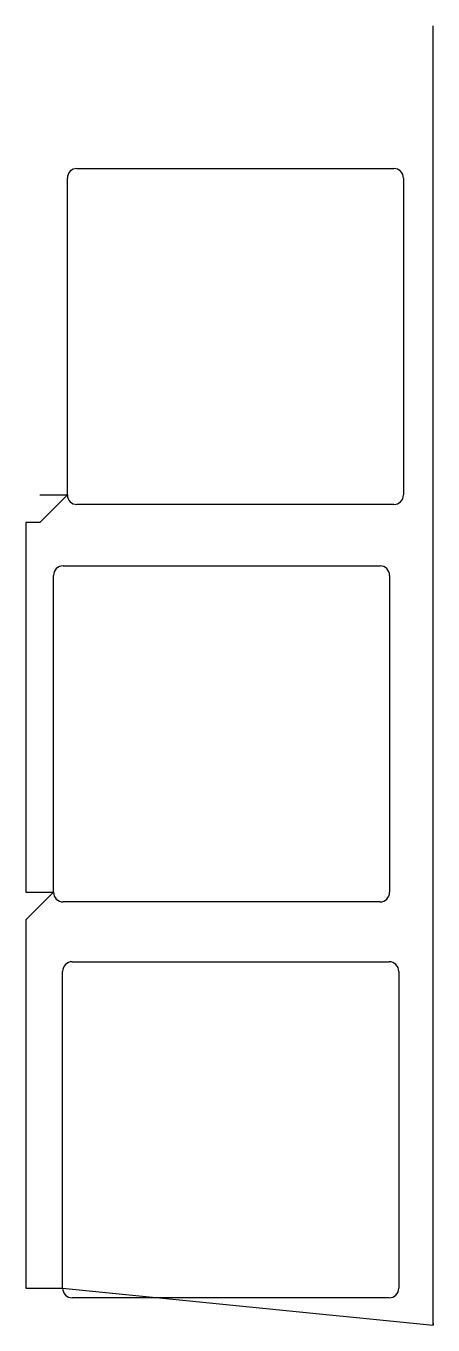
# Model space of a CAD drawing. Header units: metres. Extents: x 3 to 247, y 242 to 1021.
import ezdxf

# ---------------------------------------------------------------- set-up
doc = ezdxf.new("R2010")
doc.units = ezdxf.units.M

msp = doc.modelspace()

# ---------------------------------------------------------------- linework, layer by layer
at = {"layer": 'TOOL_0'}
for p, q in [((246.738, 1019.667), (246.738, 1020.667)), ((246.738, 242.696), (246.738, 1019.667)), ((33.274, 935.208), (223.274, 935.208)), ((27.524, 739.458), (27.524, 929.458)), ((229.024, 929.458), (229.024, 739.458)), ((11.024, 739.458), (27.524, 739.458)), ((27.524, 739.458), (11.024, 722.958)), ((223.274, 733.708), (33.274, 733.708)), ((11.024, 722.958), (2.722, 722.958)), ((2.722, 722.958), (2.722, 501.183)), ((24.972, 696.933), (214.972, 696.933)), ((19.222, 501.183), (19.222, 691.183)), ((220.722, 691.183), (220.722, 501.183)), ((2.722, 501.183), (19.222, 501.183)), ((19.222, 501.183), (2.722, 484.683)), ((214.972, 495.433), (24.972, 495.433)), ((2.722, 484.683), (2.722, 263.755)), ((24.71, 263.755), (24.71, 453.755)), ((30.46, 459.505), (220.46, 459.505)), ((226.21, 453.755), (226.21, 263.755)), ((2.722, 263.755), (24.71, 263.755)), ((24.71, 263.755), (24.71, 263.755)), ((24.71, 263.755), (246.738, 241.696)), ((220.46, 258.005), (30.46, 258.005)), ((246.738, 241.696), (246.738, 242.696)), ((246.738, 242.696), (246.738, 241.696)), ((246.738, 241.696), (246.738, 242.696))]:
    msp.add_line(p, q, dxfattribs=at)
for centre, start, end in [((33.274, 929.458), 90, 180), ((223.274, 929.458), 0, 90), ((33.274, 739.458), 180, 270), ((223.274, 739.458), 270, 0), ((24.972, 691.183), 90, 180), ((214.972, 691.183), 0, 90), ((24.972, 501.183), 180, 270), ((214.972, 501.183), 270, 0), ((30.46, 453.755), 90, 180), ((220.46, 453.755), 0, 90), ((30.46, 263.755), 180, 270), ((220.46, 263.755), 270, 0)]:
    msp.add_arc(centre, 5.75, start, end, dxfattribs=at)

doc.saveas('drawing.dxf')
